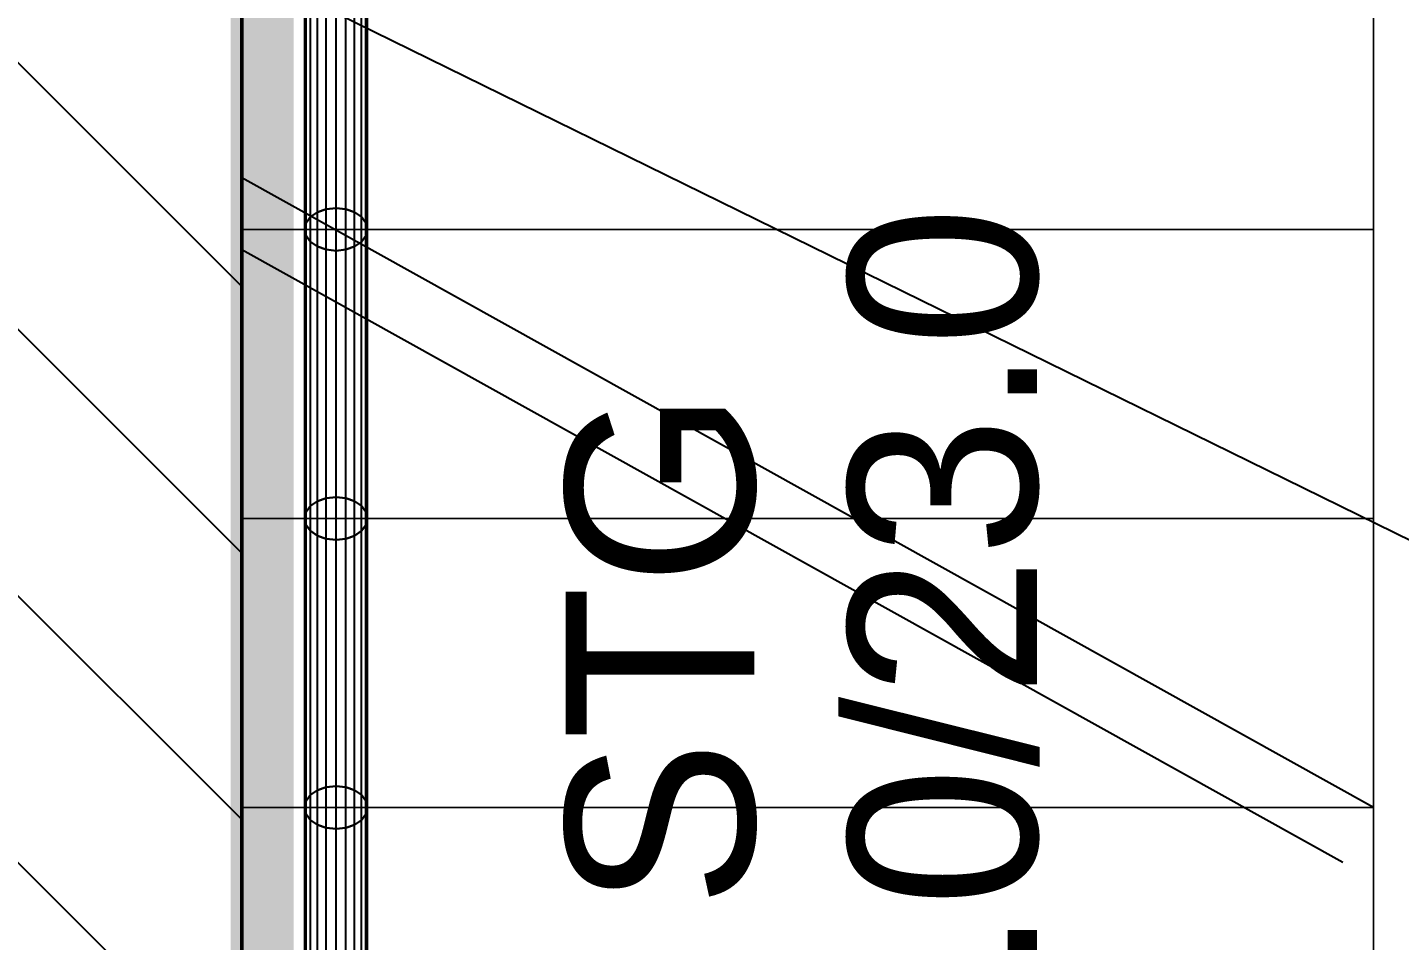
# Model space of a CAD drawing. Extents: x 0 to 756, y -25 to 420.
# Drawn here: x 257.2 to 279.02, y 303.86 to 318.39 of the extents above; entities that cross this region are included whole.
import ezdxf

# ---------------------------------------------------------------- set-up
doc = ezdxf.new("R2010")
doc.units = 0
doc.layers.get('0').update_dxf_attribs({"lineweight": 25})
for name, color, linetype, lineweight in [('A_Innenwand', 7, 'Continuous', 25), ('Standard', 7, 'Continuous', 25), ('TREPPE', 7, 'Continuous', 13), ('WAND_HOLZ_NICHT_TRAGEND', 7, 'Continuous', 13), ('X_Text', 7, 'Continuous', 25)]:
    doc.layers.add(name, color=color, linetype=linetype, lineweight=lineweight)
doc.layers.add('H_Heizung', color=1, linetype='Continuous', lineweight=25, true_color=0xff0000)
doc.styles.get("Standard").update_dxf_attribs({"font": 'arial.ttf'})

# ---------------------------------------------------------------- blocks, each defined once
blk = doc.blocks.new('Referenz-A0T78P30OY')
at = {"layer": 'Standard', "color": 0, "lineweight": -2}
for p, q in [((261.703, 315.377), (261.703, 319.977)), ((261.813, 315.452), (261.813, 320.052)), ((261.953, 315.501), (261.953, 320.101)), ((262.107, 315.517), (262.107, 320.117)), ((262.262, 315.501), (262.262, 320.101)), ((262.401, 315.452), (262.401, 320.052)), ((262.512, 315.377), (262.512, 319.977)), ((261.607, 319.778), (261.607, 315.178)), ((261.632, 315.283), (261.632, 319.883)), ((262.583, 315.283), (262.583, 319.883)), ((262.607, 315.178), (262.607, 319.778)), ((261.632, 315.073), (261.632, 319.673)), ((261.703, 314.978), (261.703, 319.578)), ((261.813, 314.903), (261.813, 319.503)), ((262.401, 314.903), (262.401, 319.503)), ((262.512, 314.978), (262.512, 319.578)), ((262.583, 315.073), (262.583, 319.673)), ((261.953, 314.855), (261.953, 319.455)), ((262.107, 314.838), (262.107, 319.438)), ((262.262, 314.855), (262.262, 319.455)), ((261.703, 315.377), (261.632, 315.283)), ((261.632, 315.283), (261.703, 315.377)), ((261.813, 315.452), (261.703, 315.377)), ((261.703, 315.377), (261.813, 315.452)), ((261.703, 310.777), (261.703, 315.377)), ((261.953, 315.501), (261.813, 315.452)), ((261.813, 315.452), (261.953, 315.501)), ((261.813, 310.852), (261.813, 315.452)), ((262.107, 315.517), (261.953, 315.501)), ((261.953, 315.501), (262.107, 315.517)), ((261.953, 310.901), (261.953, 315.501)), ((262.262, 315.501), (262.107, 315.517)), ((262.107, 310.917), (262.107, 315.517)), ((262.107, 315.517), (262.262, 315.501)), ((262.401, 315.452), (262.262, 315.501)), ((262.262, 310.901), (262.262, 315.501)), ((262.262, 315.501), (262.401, 315.452)), ((262.512, 315.377), (262.401, 315.452)), ((262.401, 310.852), (262.401, 315.452)), ((262.401, 315.452), (262.512, 315.377)), ((262.583, 315.283), (262.512, 315.377)), ((262.512, 310.777), (262.512, 315.377)), ((262.512, 315.377), (262.583, 315.283)), ((261.632, 315.283), (261.607, 315.178)), ((261.607, 315.178), (261.632, 315.283)), ((261.632, 315.073), (261.607, 315.178)), ((261.607, 315.178), (261.607, 310.578)), ((261.607, 315.178), (261.632, 315.073)), ((261.632, 310.683), (261.632, 315.283)), ((262.607, 315.178), (262.583, 315.283)), ((262.583, 310.683), (262.583, 315.283)), ((262.583, 315.283), (262.607, 315.178)), ((262.607, 315.178), (262.583, 315.073)), ((262.583, 315.073), (262.607, 315.178)), ((262.607, 310.578), (262.607, 315.178)), ((261.632, 310.473), (261.632, 315.073)), ((261.703, 314.978), (261.632, 315.073)), ((261.632, 315.073), (261.703, 314.978)), ((261.703, 310.378), (261.703, 314.978)), ((261.813, 314.903), (261.703, 314.978)), ((261.703, 314.978), (261.813, 314.903)), ((262.512, 314.978), (262.401, 314.903)), ((262.401, 314.903), (262.512, 314.978)), ((262.583, 315.073), (262.512, 314.978)), ((262.512, 314.978), (262.583, 315.073)), ((262.512, 310.378), (262.512, 314.978)), ((262.583, 310.473), (262.583, 315.073)), ((261.813, 310.303), (261.813, 314.903)), ((261.953, 314.855), (261.813, 314.903)), ((261.813, 314.903), (261.953, 314.855)), ((261.953, 310.255), (261.953, 314.855)), ((262.107, 314.838), (261.953, 314.855)), ((261.953, 314.855), (262.107, 314.838)), ((262.262, 314.855), (262.107, 314.838)), ((262.107, 314.838), (262.262, 314.855)), ((262.107, 310.238), (262.107, 314.838)), ((262.401, 314.903), (262.262, 314.855)), ((262.262, 314.855), (262.401, 314.903)), ((262.262, 310.255), (262.262, 314.855)), ((262.401, 310.303), (262.401, 314.903)), ((261.703, 310.777), (261.632, 310.683)), ((261.632, 310.683), (261.703, 310.777)), ((261.813, 310.852), (261.703, 310.777)), ((261.703, 310.777), (261.813, 310.852)), ((261.703, 306.177), (261.703, 310.777)), ((261.953, 310.901), (261.813, 310.852)), ((261.813, 310.852), (261.953, 310.901)), ((261.813, 306.252), (261.813, 310.852)), ((262.107, 310.917), (261.953, 310.901)), ((261.953, 310.901), (262.107, 310.917)), ((261.953, 306.301), (261.953, 310.901)), ((262.262, 310.901), (262.107, 310.917)), ((262.107, 306.317), (262.107, 310.917)), ((262.107, 310.917), (262.262, 310.901)), ((262.401, 310.852), (262.262, 310.901)), ((262.262, 306.301), (262.262, 310.901)), ((262.262, 310.901), (262.401, 310.852)), ((262.512, 310.777), (262.401, 310.852)), ((262.401, 306.252), (262.401, 310.852)), ((262.401, 310.852), (262.512, 310.777)), ((262.583, 310.683), (262.512, 310.777)), ((262.512, 306.177), (262.512, 310.777)), ((262.512, 310.777), (262.583, 310.683)), ((261.632, 310.683), (261.607, 310.578)), ((261.607, 310.578), (261.632, 310.683)), ((261.632, 310.473), (261.607, 310.578)), ((261.607, 310.578), (261.607, 305.978)), ((261.607, 310.578), (261.632, 310.473)), ((261.632, 306.083), (261.632, 310.683)), ((262.607, 310.578), (262.583, 310.683)), ((262.583, 306.083), (262.583, 310.683)), ((262.583, 310.683), (262.607, 310.578)), ((262.607, 310.578), (262.583, 310.473)), ((262.583, 310.473), (262.607, 310.578)), ((262.607, 305.978), (262.607, 310.578)), ((261.632, 305.873), (261.632, 310.473)), ((261.703, 310.378), (261.632, 310.473)), ((261.632, 310.473), (261.703, 310.378)), ((261.703, 305.778), (261.703, 310.378)), ((261.813, 310.303), (261.703, 310.378)), ((261.703, 310.378), (261.813, 310.303)), ((262.512, 310.378), (262.401, 310.303)), ((262.401, 310.303), (262.512, 310.378)), ((262.583, 310.473), (262.512, 310.378)), ((262.512, 310.378), (262.583, 310.473)), ((262.512, 305.778), (262.512, 310.378)), ((262.583, 305.873), (262.583, 310.473)), ((261.813, 305.703), (261.813, 310.303)), ((261.953, 310.255), (261.813, 310.303)), ((261.813, 310.303), (261.953, 310.255)), ((261.953, 305.655), (261.953, 310.255)), ((262.107, 310.238), (261.953, 310.255)), ((261.953, 310.255), (262.107, 310.238)), ((262.262, 310.255), (262.107, 310.238)), ((262.107, 310.238), (262.262, 310.255)), ((262.107, 305.638), (262.107, 310.238)), ((262.401, 310.303), (262.262, 310.255)), ((262.262, 310.255), (262.401, 310.303)), ((262.262, 305.655), (262.262, 310.255)), ((262.401, 305.703), (262.401, 310.303)), ((261.813, 306.252), (261.703, 306.177)), ((261.703, 306.177), (261.813, 306.252)), ((261.953, 306.301), (261.813, 306.252)), ((261.813, 306.252), (261.953, 306.301)), ((261.813, 301.652), (261.813, 306.252)), ((262.107, 306.317), (261.953, 306.301)), ((261.953, 306.301), (262.107, 306.317)), ((261.953, 301.701), (261.953, 306.301)), ((262.262, 306.301), (262.107, 306.317)), ((262.107, 301.717), (262.107, 306.317)), ((262.107, 306.317), (262.262, 306.301)), ((262.401, 306.252), (262.262, 306.301)), ((262.262, 301.701), (262.262, 306.301)), ((262.262, 306.301), (262.401, 306.252)), ((262.512, 306.177), (262.401, 306.252)), ((262.401, 301.652), (262.401, 306.252)), ((262.401, 306.252), (262.512, 306.177)), ((261.632, 306.083), (261.607, 305.978)), ((261.607, 305.978), (261.632, 306.083)), ((261.632, 305.873), (261.607, 305.978)), ((261.607, 305.978), (261.607, 301.378)), ((261.607, 305.978), (261.632, 305.873)), ((261.703, 306.177), (261.632, 306.083)), ((261.632, 306.083), (261.703, 306.177)), ((261.632, 301.483), (261.632, 306.083)), ((261.703, 301.577), (261.703, 306.177)), ((262.583, 306.083), (262.512, 306.177)), ((262.512, 301.577), (262.512, 306.177)), ((262.512, 306.177), (262.583, 306.083)), ((262.607, 305.978), (262.583, 306.083)), ((262.583, 301.483), (262.583, 306.083)), ((262.583, 306.083), (262.607, 305.978)), ((262.607, 305.978), (262.583, 305.873)), ((262.583, 305.873), (262.607, 305.978)), ((262.607, 301.378), (262.607, 305.978)), ((261.632, 301.273), (261.632, 305.873)), ((261.703, 305.778), (261.632, 305.873)), ((261.632, 305.873), (261.703, 305.778)), ((261.703, 301.178), (261.703, 305.778)), ((261.813, 305.703), (261.703, 305.778)), ((261.703, 305.778), (261.813, 305.703)), ((262.512, 305.778), (262.401, 305.703)), ((262.401, 305.703), (262.512, 305.778)), ((262.583, 305.873), (262.512, 305.778)), ((262.512, 305.778), (262.583, 305.873)), ((262.512, 301.178), (262.512, 305.778)), ((262.583, 301.273), (262.583, 305.873)), ((261.813, 301.103), (261.813, 305.703)), ((261.953, 305.655), (261.813, 305.703)), ((261.813, 305.703), (261.953, 305.655)), ((261.953, 301.055), (261.953, 305.655)), ((262.107, 305.638), (261.953, 305.655)), ((261.953, 305.655), (262.107, 305.638)), ((262.262, 305.655), (262.107, 305.638)), ((262.107, 305.638), (262.262, 305.655)), ((262.107, 301.038), (262.107, 305.638)), ((262.401, 305.703), (262.262, 305.655)), ((262.262, 305.655), (262.401, 305.703)), ((262.262, 301.055), (262.262, 305.655)), ((262.401, 301.103), (262.401, 305.703))]:
    blk.add_line(p, q, dxfattribs=at)
at = {"layer": 'TREPPE', "color": 0}
for p, q in [((260.607, 319.778), (260.607, 315.178)), ((260.607, 315.178), (260.607, 319.778)), ((278.607, 315.178), (278.607, 319.778)), ((278.607, 319.778), (278.607, 315.178)), ((260.607, 315.178), (260.607, 310.578)), ((278.607, 315.178), (260.607, 315.178)), ((260.607, 315.178), (278.607, 315.178)), ((260.607, 310.578), (260.607, 315.178)), ((260.607, 315.178), (260.607, 315.178)), ((260.607, 315.178), (278.607, 315.178)), ((278.607, 315.178), (260.607, 315.178)), ((260.607, 315.178), (260.607, 315.178)), ((278.607, 310.578), (278.607, 315.178)), ((278.607, 315.178), (278.607, 310.578)), ((278.607, 315.178), (278.607, 315.178)), ((278.607, 315.178), (278.607, 315.178)), ((260.607, 310.578), (260.607, 305.978)), ((278.607, 310.578), (260.607, 310.578)), ((260.607, 310.578), (278.607, 310.578)), ((260.607, 305.978), (260.607, 310.578)), ((260.607, 310.578), (260.607, 310.578)), ((260.607, 310.578), (278.607, 310.578)), ((278.607, 310.578), (260.607, 310.578)), ((260.607, 310.578), (260.607, 310.578)), ((278.607, 305.978), (278.607, 310.578)), ((278.607, 310.578), (278.607, 305.978)), ((278.607, 310.578), (278.607, 310.578)), ((278.607, 310.578), (278.607, 310.578)), ((260.607, 305.978), (260.607, 301.378)), ((278.607, 305.978), (260.607, 305.978)), ((260.607, 305.978), (278.607, 305.978)), ((260.607, 301.378), (260.607, 305.978)), ((260.607, 305.978), (260.607, 305.978)), ((260.607, 305.978), (278.607, 305.978)), ((278.607, 305.978), (260.607, 305.978)), ((260.607, 305.978), (260.607, 305.978)), ((278.607, 301.378), (278.607, 305.978)), ((278.607, 305.978), (278.607, 301.378)), ((278.607, 305.978), (278.607, 305.978)), ((278.607, 305.978), (278.607, 305.978))]:
    blk.add_line(p, q, dxfattribs=at)
at = {"layer": 'TREPPE', "color": 0, "lineweight": -2}
for p, q in [((278.607, 305.978), (260.607, 315.996)), ((278.121, 305.104), (260.607, 314.851))]:
    blk.add_line(p, q, dxfattribs=at)
at = {"layer": 'WAND_HOLZ_NICHT_TRAGEND', "color": 0, "lineweight": 50}
for p, q in [((260.607, 260.978), (260.607, 376.578)), ((260.607, 376.578), (260.607, 260.978))]:
    blk.add_line(p, q, dxfattribs=at)
at = {"layer": 'Standard', "color": 0, "lineweight": -2, "char_height": 3, "attachment_point": 1, "rotation": 90}
for s, insert in [('{\\fPosterama Text Light;20.0/23.0}', (270.255, 298.816)), ('{\\fPosterama Text Light;STG}', (265.761, 304.377))]:
    blk.add_mtext(s, dxfattribs=dict(at, insert=insert))
blk = doc.blocks.new('Wand-A0T78P4COY', base_point=(256.607, 260.978))
at = {"color": 0, "linetype": 'ByBlock', "lineweight": -2, "ltscale": 0.25}
blk.add_line((260.607, 376.578), (260.607, 260.978), dxfattribs=at)
at = {"color": 0, "lineweight": -2}
for p, q in [((256.607, 318.27), (260.607, 314.27)), ((256.607, 314.027), (260.607, 310.027)), ((256.607, 309.785), (260.607, 305.785)), ((256.607, 305.542), (260.607, 301.542))]:
    blk.add_line(p, q, dxfattribs=at)
blk = doc.blocks.new('Bauteilbeschriftung-A0T78PFIOY', base_point=(258.607, 307.439))
at = {"color": 0, "linetype": 'ByBlock', "lineweight": -2, "ltscale": 0.25}
blk.add_line((284.861, 307.439), (258.607, 320.338), dxfattribs=at)

msp = doc.modelspace()

# ---------------------------------------------------------------- linework, layer by layer
at = {"layer": 'H_Heizung', "color": 1, "ltscale": 0.25, "true_color": 0xff0000}
for points in [[(260.433, 262.934), (261.433, 262.934), (260.433, 375.947)], [(261.433, 262.934), (260.433, 375.947), (261.433, 375.947)]]:
    msp.add_solid(points, dxfattribs=at)

# ---------------------------------------------------------------- block references
at = {"color": 8, "lineweight": 25, "ltscale": 0.25, "true_color": 0x808080}
msp.add_blockref('Referenz-A0T78P30OY', (0, 0), dxfattribs=at)
at = {"layer": 'A_Innenwand', "ltscale": 0.25}
msp.add_blockref('Wand-A0T78P4COY', (256.607, 260.978), dxfattribs=at)
at = {"layer": 'X_Text', "color": 7, "ltscale": 0.25}
msp.add_blockref('Bauteilbeschriftung-A0T78PFIOY', (258.607, 307.439), dxfattribs=at)

doc.saveas('drawing.dxf')
